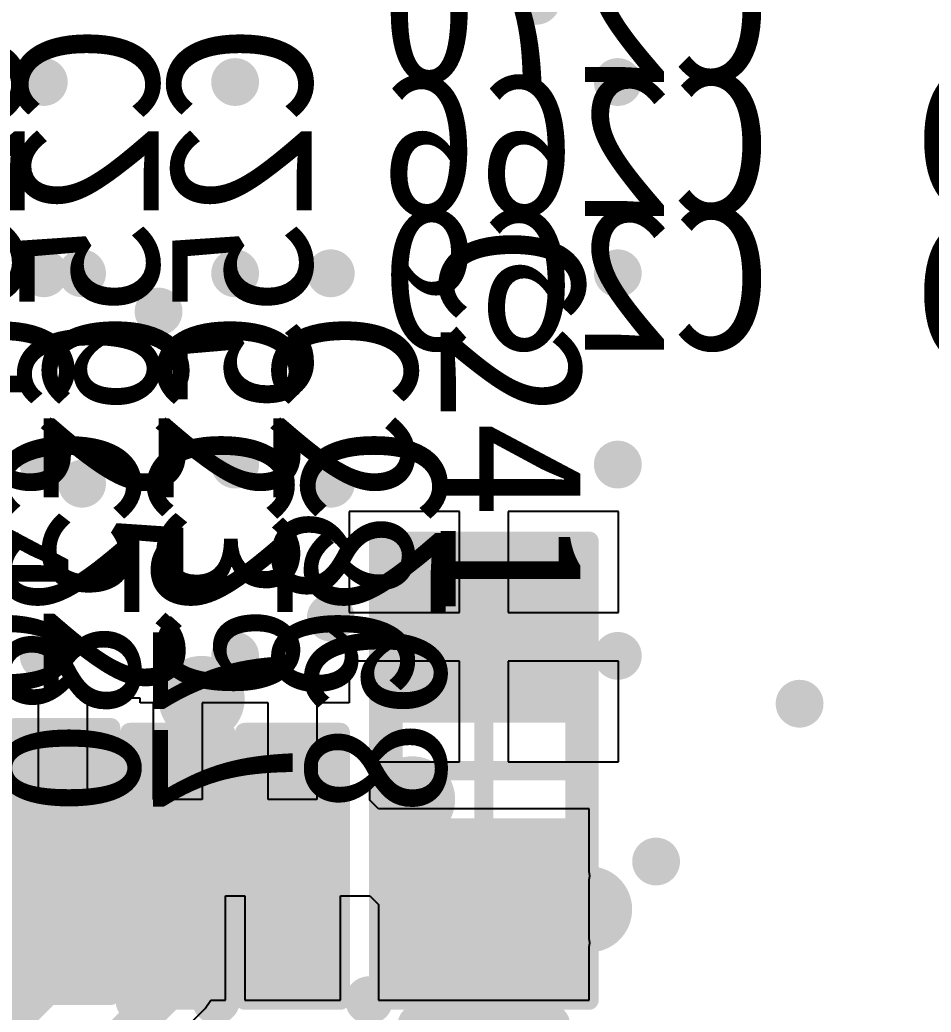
# Model space of a CAD drawing. Header units: millimetres. Extents: x 15 to 120, y 22 to 104.
# Drawn here: x 62.37 to 67.14, y 67.34 to 72.53 of the extents above; entities that cross this region are included whole.
import ezdxf

# ---------------------------------------------------------------- set-up
doc = ezdxf.new("R2010")
doc.units = ezdxf.units.MM
for name, color, linetype in [('BottomLayer', 5, 'Continuous'), ('BottomOverlay', 54, 'Continuous'), ('Mechanical13', 56, 'Continuous'), ('Mechanical15', 56, 'Continuous'), ('MultiLayer', 9, 'Continuous'), ('TopLayer', 1, 'Continuous'), ('TopOverlay', 2, 'Continuous'), ('TopPaste', 8, 'Continuous'), ('TopSolder', 216, 'Continuous')]:
    doc.layers.add(name, color=color, linetype=linetype)

msp = doc.modelspace()

# ---------------------------------------------------------------- linework, layer by layer
at = {"layer": 'BottomLayer', "const_width": 0.125}
for points in [[(62.4375, 72.2, 1), (62.5625, 72.2, 1)], [(63.4375, 72.2, 1), (63.5625, 72.2, 1)], [(65.4375, 72.2, 1), (65.5625, 72.2, 1)], [(62.4375, 71.2, 1), (62.5625, 71.2, 1)], [(63.4375, 71.2, 1), (63.5625, 71.2, 1)], [(65.4375, 71.2, 1), (65.5625, 71.2, 1)], [(62.4375, 70.2, 1), (62.5625, 70.2, 1)], [(63.4375, 70.2, 1), (63.5625, 70.2, 1)], [(65.4375, 70.2, 1), (65.5625, 70.2, 1)], [(62.4375, 69.2, 1), (62.5625, 69.2, 1)], [(63.4375, 69.2, 1), (63.5625, 69.2, 1)], [(65.4375, 69.2, 1), (65.5625, 69.2, 1)], [(62.4375, 68.1, 1), (62.5625, 68.1, 1)]]:
    msp.add_lwpolyline(points, format="xyb", close=True, dxfattribs=at)
at = {"layer": 'Mechanical13', "const_width": 0.1}
for points in [[(64.325, 67.725), (64.325, 69.475)], [(64.325, 69.475), (65.275, 69.475)], [(65.275, 67.725), (65.275, 69.475)], [(62.435, 68.44), (62.765, 68.44)], [(62.435, 67.81), (62.435, 68.44)], [(62.765, 67.81), (62.765, 68.44)], [(63.035, 68.415), (63.365, 68.415)], [(63.035, 67.785), (63.035, 68.415)], [(63.365, 67.785), (63.365, 68.415)], [(63.635, 68.415), (63.965, 68.415)], [(63.635, 67.785), (63.635, 68.415)], [(63.965, 67.785), (63.965, 68.415)], [(62.435, 67.81), (62.765, 67.81)], [(63.035, 67.785), (63.365, 67.785)], [(63.635, 67.785), (63.965, 67.785)], [(64.325, 67.725), (65.275, 67.725)]]:
    msp.add_lwpolyline(points, dxfattribs=at)
at = {"layer": 'Mechanical13', "const_width": 0.05}
for points in [[(64.3, 69.475, 1), (64.35, 69.475, 1)], [(64.3, 69.475, 1), (64.35, 69.475, 1)], [(65.25, 69.475, 1), (65.3, 69.475, 1)], [(65.25, 69.475, 1), (65.3, 69.475, 1)], [(62.41, 68.44, 1), (62.46, 68.44, 1)], [(62.41, 68.44, 1), (62.46, 68.44, 1)], [(62.74, 68.44, 1), (62.79, 68.44, 1)], [(62.74, 68.44, 1), (62.79, 68.44, 1)], [(63.01, 68.415, 1), (63.06, 68.415, 1)], [(63.01, 68.415, 1), (63.06, 68.415, 1)], [(63.34, 68.415, 1), (63.39, 68.415, 1)], [(63.34, 68.415, 1), (63.39, 68.415, 1)], [(63.61, 68.415, 1), (63.66, 68.415, 1)], [(63.61, 68.415, 1), (63.66, 68.415, 1)], [(63.94, 68.415, 1), (63.99, 68.415, 1)], [(63.94, 68.415, 1), (63.99, 68.415, 1)], [(62.41, 67.81, 1), (62.46, 67.81, 1)], [(62.41, 67.81, 1), (62.46, 67.81, 1)], [(62.74, 67.81, 1), (62.79, 67.81, 1)], [(62.74, 67.81, 1), (62.79, 67.81, 1)], [(63.01, 67.785, 1), (63.06, 67.785, 1)], [(63.01, 67.785, 1), (63.06, 67.785, 1)], [(63.34, 67.785, 1), (63.39, 67.785, 1)], [(63.34, 67.785, 1), (63.39, 67.785, 1)], [(63.61, 67.785, 1), (63.66, 67.785, 1)], [(63.61, 67.785, 1), (63.66, 67.785, 1)], [(63.94, 67.785, 1), (63.99, 67.785, 1)], [(63.94, 67.785, 1), (63.99, 67.785, 1)], [(64.3, 67.725, 1), (64.35, 67.725, 1)], [(64.3, 67.725, 1), (64.35, 67.725, 1)], [(65.25, 67.725, 1), (65.3, 67.725, 1)], [(65.25, 67.725, 1), (65.3, 67.725, 1)]]:
    msp.add_lwpolyline(points, format="xyb", close=True, dxfattribs=at)
at = {"layer": 'Mechanical15', "const_width": 0.1}
for points in [[(64.25, 67.4), (64.25, 69.8)], [(64.25, 69.8), (65.35, 69.8)], [(65.35, 67.4), (65.35, 69.8)], [(64.8, 68.125), (64.8, 69.075)], [(62.35, 68.825), (62.85, 68.825)], [(62.35, 67.425), (62.35, 68.825)], [(62.85, 67.425), (62.85, 68.825)], [(62.95, 68.8), (63.45, 68.8)], [(62.95, 67.4), (62.95, 68.8)], [(63.45, 67.4), (63.45, 68.8)], [(63.55, 68.8), (64.05, 68.8)], [(63.55, 67.4), (63.55, 68.8)], [(64.05, 67.4), (64.05, 68.8)], [(64.325, 68.6), (65.275, 68.6)], [(62.6, 67.96), (62.6, 68.29)], [(63.2, 67.935), (63.2, 68.265)], [(63.8, 67.935), (63.8, 68.265)], [(62.435, 68.125), (62.765, 68.125)], [(63.035, 68.1), (63.365, 68.1)], [(63.635, 68.1), (63.965, 68.1)], [(62.35, 67.425), (62.85, 67.425)], [(62.95, 67.4), (63.45, 67.4)], [(63.55, 67.4), (64.05, 67.4)], [(64.25, 67.4), (65.35, 67.4)]]:
    msp.add_lwpolyline(points, dxfattribs=at)
at = {"layer": 'Mechanical15', "const_width": 0.05}
for points in [[(64.225, 69.8, 1), (64.275, 69.8, 1)], [(64.225, 69.8, 1), (64.275, 69.8, 1)], [(65.325, 69.8, 1), (65.375, 69.8, 1)], [(65.325, 69.8, 1), (65.375, 69.8, 1)], [(64.775, 69.075, 1), (64.825, 69.075, 1)], [(62.325, 68.825, 1), (62.375, 68.825, 1)], [(62.325, 68.825, 1), (62.375, 68.825, 1)], [(62.825, 68.825, 1), (62.875, 68.825, 1)], [(62.825, 68.825, 1), (62.875, 68.825, 1)], [(62.925, 68.8, 1), (62.975, 68.8, 1)], [(62.925, 68.8, 1), (62.975, 68.8, 1)], [(63.425, 68.8, 1), (63.475, 68.8, 1)], [(63.425, 68.8, 1), (63.475, 68.8, 1)], [(63.525, 68.8, 1), (63.575, 68.8, 1)], [(63.525, 68.8, 1), (63.575, 68.8, 1)], [(64.025, 68.8, 1), (64.075, 68.8, 1)], [(64.025, 68.8, 1), (64.075, 68.8, 1)], [(64.3, 68.6, 1), (64.35, 68.6, 1)], [(65.25, 68.6, 1), (65.3, 68.6, 1)], [(62.575, 68.29, 1), (62.625, 68.29, 1)], [(63.175, 68.265, 1), (63.225, 68.265, 1)], [(63.775, 68.265, 1), (63.825, 68.265, 1)], [(62.41, 68.125, 1), (62.46, 68.125, 1)], [(62.74, 68.125, 1), (62.79, 68.125, 1)], [(64.775, 68.125, 1), (64.825, 68.125, 1)], [(63.01, 68.1, 1), (63.06, 68.1, 1)], [(63.34, 68.1, 1), (63.39, 68.1, 1)], [(63.61, 68.1, 1), (63.66, 68.1, 1)], [(63.94, 68.1, 1), (63.99, 68.1, 1)], [(62.575, 67.96, 1), (62.625, 67.96, 1)], [(63.175, 67.935, 1), (63.225, 67.935, 1)], [(63.775, 67.935, 1), (63.825, 67.935, 1)], [(62.325, 67.425, 1), (62.375, 67.425, 1)], [(62.325, 67.425, 1), (62.375, 67.425, 1)], [(62.825, 67.425, 1), (62.875, 67.425, 1)], [(62.825, 67.425, 1), (62.875, 67.425, 1)], [(62.925, 67.4, 1), (62.975, 67.4, 1)], [(62.925, 67.4, 1), (62.975, 67.4, 1)], [(63.425, 67.4, 1), (63.475, 67.4, 1)], [(63.425, 67.4, 1), (63.475, 67.4, 1)], [(63.525, 67.4, 1), (63.575, 67.4, 1)], [(63.525, 67.4, 1), (63.575, 67.4, 1)], [(64.025, 67.4, 1), (64.075, 67.4, 1)], [(64.025, 67.4, 1), (64.075, 67.4, 1)], [(64.225, 67.4, 1), (64.275, 67.4, 1)], [(64.225, 67.4, 1), (64.275, 67.4, 1)], [(65.325, 67.4, 1), (65.375, 67.4, 1)], [(65.325, 67.4, 1), (65.375, 67.4, 1)]]:
    msp.add_lwpolyline(points, format="xyb", close=True, dxfattribs=at)
at = {"layer": 'MultiLayer'}
for points, const_width in [([(65.0125, 72.625, 1), (65.1375, 72.625, 1)], 0.125), ([(62.4375, 72.2, 1), (62.5625, 72.2, 1)], 0.125), ([(63.4375, 72.2, 1), (63.5625, 72.2, 1)], 0.125), ([(65.4375, 72.2, 1), (65.5625, 72.2, 1)], 0.125), ([(62.4375, 71.2, 1), (62.5625, 71.2, 1)], 0.125), ([(62.6375, 71.2, 1), (62.7625, 71.2, 1)], 0.125), ([(63.4375, 71.2, 1), (63.5625, 71.2, 1)], 0.125), ([(63.9375, 71.2, 1), (64.0625, 71.2, 1)], 0.125), ([(65.4375, 71.2, 1), (65.5625, 71.2, 1)], 0.125), ([(63.0375, 71, 1), (63.1625, 71, 1)], 0.125), ([(62.4375, 70.2, 1), (62.5625, 70.2, 1)], 0.125), ([(63.4375, 70.2, 1), (63.5625, 70.2, 1)], 0.125), ([(65.4375, 70.2, 1), (65.5625, 70.2, 1)], 0.125), ([(62.6375, 70.1, 1), (62.7625, 70.1, 1)], 0.125), ([(63.9375, 70.1, 1), (64.0625, 70.1, 1)], 0.125), ([(64.4875, 69.575, 1), (64.6125, 69.575, 1)], 0.125), ([(64.7875, 69.575, 1), (64.9125, 69.575, 1)], 0.125), ([(65.0625, 69.575, 1), (65.1875, 69.575, 1)], 0.125), ([(63.9375, 69.4, 1), (64.0625, 69.4, 1)], 0.125), ([(65.0625, 69.275, 1), (65.1875, 69.275, 1)], 0.125), ([(62.4375, 69.2, 1), (62.5625, 69.2, 1)], 0.125), ([(63.4375, 69.2, 1), (63.5625, 69.2, 1)], 0.125), ([(65.4375, 69.2, 1), (65.5625, 69.2, 1)], 0.125), ([(63.2125, 68.975, 1), (63.4375, 68.975, 1)], 0.225), ([(65.0625, 68.975, 1), (65.1875, 68.975, 1)], 0.125), ([(66.3875, 68.95, 1), (66.5125, 68.95, 1)], 0.125), ([(63.6875, 68.525, 1), (63.9125, 68.525, 1)], 0.225), ([(62.5375, 68.6, 1), (62.6625, 68.6, 1)], 0.125), ([(63.1375, 68.575, 1), (63.2625, 68.575, 1)], 0.125), ([(63.7375, 68.575, 1), (63.8625, 68.575, 1)], 0.125), ([(64.3125, 68.45, 1), (64.5375, 68.45, 1)], 0.225), ([(62.5375, 68.35, 1), (62.6625, 68.35, 1)], 0.125), ([(63.1375, 68.325, 1), (63.2625, 68.325, 1)], 0.125), ([(63.7375, 68.325, 1), (63.8625, 68.325, 1)], 0.125), ([(62.4375, 68.1, 1), (62.5625, 68.1, 1)], 0.125), ([(65.6375, 68.125, 1), (65.7625, 68.125, 1)], 0.125), ([(65.0625, 68.05, 1), (65.1875, 68.05, 1)], 0.125), ([(63.1375, 67.95, 1), (63.2625, 67.95, 1)], 0.125), ([(63.7375, 67.95, 1), (63.8625, 67.95, 1)], 0.125), ([(65.2375, 67.875, 1), (65.4625, 67.875, 1)], 0.225), ([(65.0625, 67.7, 1), (65.1875, 67.7, 1)], 0.125), ([(62.5375, 67.5, 1), (62.6625, 67.5, 1)], 0.125), ([(62.9375, 67.4, 1), (63.0625, 67.4, 1)], 0.125), ([(63.3375, 67.4, 1), (63.4625, 67.4, 1)], 0.125), ([(64.1375, 67.4, 1), (64.2625, 67.4, 1)], 0.125)]:
    msp.add_lwpolyline(points, format="xyb", close=True, dxfattribs=dict(at, const_width=const_width))
at = {"layer": 'TopLayer'}
for p, q in [((64.673, 69.954), (64.096, 69.954)), ((64.096, 69.954), (64.096, 69.427)), ((64.673, 69.427), (64.673, 69.954)), ((65.504, 69.954), (64.927, 69.954)), ((64.927, 69.954), (64.927, 69.427)), ((65.504, 69.427), (65.504, 69.954)), ((64.096, 69.427), (64.673, 69.427)), ((64.927, 69.427), (65.504, 69.427)), ((64.673, 69.173), (64.096, 69.173)), ((64.096, 69.173), (64.096, 68.954)), ((64.673, 68.646), (64.673, 69.173)), ((65.504, 69.173), (64.927, 69.173)), ((64.927, 69.173), (64.927, 68.646)), ((65.504, 68.646), (65.504, 69.173)), ((62.473, 68.979), (62.196, 68.979)), ((62.473, 68.475), (62.473, 68.979)), ((63.004, 68.979), (62.727, 68.979)), ((62.727, 68.979), (62.727, 68.475)), ((63.004, 68.954), (63.004, 68.979)), ((63.073, 68.954), (63.004, 68.954)), ((63.073, 68.45), (63.073, 68.954)), ((63.673, 68.954), (63.327, 68.954)), ((63.327, 68.954), (63.327, 68.45)), ((63.673, 68.45), (63.673, 68.954)), ((64.096, 68.954), (63.927, 68.954)), ((63.927, 68.954), (63.927, 68.45)), ((64.204, 68.446), (64.204, 68.646)), ((64.204, 68.646), (64.673, 68.646)), ((64.927, 68.646), (65.504, 68.646)), ((62.727, 68.475), (62.473, 68.475)), ((63.327, 68.45), (63.073, 68.45)), ((63.927, 68.45), (63.673, 68.45)), ((64.25, 68.4), (64.204, 68.446)), ((64.2747, 68.4), (64.25, 68.4)), ((65.35, 68.4), (64.2747, 68.4)), ((64.2747, 68.4), (64.2747, 68.4)), ((64.2747, 68.4), (64.2747, 68.4)), ((65.35, 68.0722), (65.35, 68.4)), ((65.3544, 68.05), (65.35, 68.0722)), ((65.35, 68.0278), (65.3544, 68.05)), ((65.35, 67.7222), (65.35, 68.0278)), ((63.45, 67.4), (63.45, 67.946)), ((63.45, 67.946), (63.55, 67.946)), ((63.55, 67.946), (63.55, 67.4)), ((64.05, 67.4), (64.05, 67.946)), ((64.05, 67.946), (64.1793, 67.946)), ((64.1793, 67.946), (64.1793, 67.946)), ((64.1793, 67.946), (64.1793, 67.946)), ((64.1793, 67.946), (64.204, 67.946)), ((64.204, 67.946), (64.25, 67.9)), ((64.25, 67.9), (64.25, 67.4)), ((65.3544, 67.7), (65.35, 67.7222)), ((65.35, 67.6778), (65.3544, 67.7)), ((65.35, 67.4), (65.35, 67.6778)), ((63.3442, 67.3558), (63.3737, 67.4)), ((63.3737, 67.4), (63.45, 67.4)), ((63.55, 67.4), (64.05, 67.4)), ((64.25, 67.4), (65.35, 67.4)), ((62.9262, 66.9378), (63.3442, 67.3558))]:
    msp.add_line(p, q, dxfattribs=at)
for points, const_width in [([(62.6375, 71.2, 1), (62.7625, 71.2, 1)], 0.125), ([(63.9375, 71.2, 1), (64.0625, 71.2, 1)], 0.125), ([(63.0375, 71, 1), (63.1625, 71, 1)], 0.125), ([(62.6375, 70.1, 1), (62.7625, 70.1, 1)], 0.125), ([(63.9375, 70.1, 1), (64.0625, 70.1, 1)], 0.125), ([(64.4875, 69.575, 1), (64.6125, 69.575, 1)], 0.125), ([(64.7875, 69.575, 1), (64.9125, 69.575, 1)], 0.125), ([(65.0625, 69.575, 1), (65.1875, 69.575, 1)], 0.125), ([(63.9375, 69.4, 1), (64.0625, 69.4, 1)], 0.125), ([(65.0625, 69.275, 1), (65.1875, 69.275, 1)], 0.125), ([(65.0625, 68.975, 1), (65.1875, 68.975, 1)], 0.125), ([(62.5375, 68.6, 1), (62.6625, 68.6, 1)], 0.125), ([(63.1375, 68.575, 1), (63.2625, 68.575, 1)], 0.125), ([(63.7375, 68.575, 1), (63.8625, 68.575, 1)], 0.125), ([(63.15, 68.45, 1), (63.25, 68.45, 1)], 0.1), ([(63.15, 68.45, 1), (63.25, 68.45, 1)], 0.1), ([(63.75, 68.45, 1), (63.85, 68.45, 1)], 0.1), ([(62.5375, 68.35, 1), (62.6625, 68.35, 1)], 0.125), ([(63.1375, 68.325, 1), (63.2625, 68.325, 1)], 0.125), ([(63.7375, 68.325, 1), (63.8625, 68.325, 1)], 0.125), ([(65.0625, 68.05, 1), (65.1875, 68.05, 1)], 0.125), ([(63.1375, 67.95, 1), (63.2625, 67.95, 1)], 0.125), ([(63.7375, 67.95, 1), (63.8625, 67.95, 1)], 0.125), ([(63.15, 67.8, 1), (63.25, 67.8, 1)], 0.1), ([(63.15, 67.75, 1), (63.25, 67.75, 1)], 0.1), ([(63.15, 67.75, 1), (63.25, 67.75, 1)], 0.1), ([(65.0625, 67.7, 1), (65.1875, 67.7, 1)], 0.125), ([(62.4375, 67.5, 1), (62.5625, 67.5, 1)], 0.125), ([(62.4375, 67.5, 1), (62.5625, 67.5, 1)], 0.125), ([(62.5375, 67.5, 1), (62.6625, 67.5, 1)], 0.125), ([(62.5375, 67.5, 1), (62.6625, 67.5, 1)], 0.125), ([(62.5375, 67.5, 1), (62.6625, 67.5, 1)], 0.125), ([(62.5375, 67.5, 1), (62.6625, 67.5, 1)], 0.125), ([(63.15, 67.5, 1), (63.25, 67.5, 1)], 0.1), ([(63.15, 67.5, 1), (63.25, 67.5, 1)], 0.1)]:
    msp.add_lwpolyline(points, format="xyb", close=True, dxfattribs=dict(at, const_width=const_width))
for points, const_width in [([(61.4, 68.45), (63.2, 68.45)], 0.2), ([(63.2, 68.45), (63.8, 68.45)], 0.2), ([(63.2, 67.75), (63.2, 67.8)], 0.2), ([(63.2, 67.5), (63.2, 67.75)], 0.2), ([(61.8, 66.8), (62.5, 67.5)], 0.25), ([(62.5, 67.5), (62.6, 67.5)], 0.25), ([(62.6, 67.5), (62.6, 67.5)], 0.25), ([(62.6, 66.9), (63.2, 67.5)], 0.2)]:
    msp.add_lwpolyline(points, dxfattribs=dict(at, const_width=const_width))
for points in [[(65.25, 69.7), (64.35, 69.7), (65.25, 68.9), (64.35, 68.9)], [(62.75, 68.725), (62.45, 68.725), (62.75, 68.225), (62.45, 68.225)], [(63.35, 68.7), (63.05, 68.7), (63.35, 68.2), (63.05, 68.2)], [(63.95, 68.7), (63.65, 68.7), (63.95, 68.2), (63.65, 68.2)], [(65.25, 68.3), (64.35, 68.3), (65.25, 67.5), (64.35, 67.5)], [(62.75, 68.025), (62.45, 68.025), (62.75, 67.525), (62.45, 67.525)], [(63.35, 68), (63.05, 68), (63.35, 67.5), (63.05, 67.5)], [(63.95, 68), (63.65, 68), (63.95, 67.5), (63.65, 67.5)]]:
    msp.add_solid(points, dxfattribs=at)
at = {"layer": 'TopOverlay', "const_width": 0.2}
msp.add_lwpolyline([(64.45, 67.2749), (65.15, 67.2749)], dxfattribs=at)
at = {"layer": 'TopOverlay', "const_width": 0.1}
for points in [[(64.4, 67.2749, 1), (64.5, 67.2749, 1)], [(65.1, 67.2749, 1), (65.2, 67.2749, 1)]]:
    msp.add_lwpolyline(points, format="xyb", close=True, dxfattribs=at)
at = {"layer": 'TopPaste'}
for points in [[(65.25, 69.7), (64.35, 69.7), (65.25, 68.9), (64.35, 68.9)], [(65.25, 69.7), (64.35, 69.7), (65.25, 68.9), (64.35, 68.9)], [(62.75, 68.725), (62.45, 68.725), (62.75, 68.225), (62.45, 68.225)], [(62.75, 68.725), (62.45, 68.725), (62.75, 68.225), (62.45, 68.225)], [(63.35, 68.7), (63.05, 68.7), (63.35, 68.2), (63.05, 68.2)], [(63.35, 68.7), (63.05, 68.7), (63.35, 68.2), (63.05, 68.2)], [(63.95, 68.7), (63.65, 68.7), (63.95, 68.2), (63.65, 68.2)], [(63.95, 68.7), (63.65, 68.7), (63.95, 68.2), (63.65, 68.2)], [(65.25, 68.3), (64.35, 68.3), (65.25, 67.5), (64.35, 67.5)], [(65.25, 68.3), (64.35, 68.3), (65.25, 67.5), (64.35, 67.5)], [(62.75, 68.025), (62.45, 68.025), (62.75, 67.525), (62.45, 67.525)], [(62.75, 68.025), (62.45, 68.025), (62.75, 67.525), (62.45, 67.525)], [(63.35, 68), (63.05, 68), (63.35, 67.5), (63.05, 67.5)], [(63.35, 68), (63.05, 68), (63.35, 67.5), (63.05, 67.5)], [(63.95, 68), (63.65, 68), (63.95, 67.5), (63.65, 67.5)], [(63.95, 68), (63.65, 68), (63.95, 67.5), (63.65, 67.5)]]:
    msp.add_solid(points, dxfattribs=at)
at = {"layer": 'TopSolder'}
for points in [[(65.3, 69.75), (64.3, 69.75), (65.3, 68.85), (64.3, 68.85)], [(65.3, 69.75), (64.3, 69.75), (65.3, 68.85), (64.3, 68.85)], [(62.8, 68.775), (62.4, 68.775), (62.8, 68.175), (62.4, 68.175)], [(62.8, 68.775), (62.4, 68.775), (62.8, 68.175), (62.4, 68.175)], [(63.4, 68.75), (63, 68.75), (63.4, 68.15), (63, 68.15)], [(63.4, 68.75), (63, 68.75), (63.4, 68.15), (63, 68.15)], [(64, 68.75), (63.6, 68.75), (64, 68.15), (63.6, 68.15)], [(64, 68.75), (63.6, 68.75), (64, 68.15), (63.6, 68.15)], [(65.3, 68.35), (64.3, 68.35), (65.3, 67.45), (64.3, 67.45)], [(65.3, 68.35), (64.3, 68.35), (65.3, 67.45), (64.3, 67.45)], [(62.8, 68.075), (62.4, 68.075), (62.8, 67.475), (62.4, 67.475)], [(62.8, 68.075), (62.4, 68.075), (62.8, 67.475), (62.4, 67.475)], [(63.4, 68.05), (63, 68.05), (63.4, 67.45), (63, 67.45)], [(63.4, 68.05), (63, 68.05), (63.4, 67.45), (63, 67.45)], [(64, 68.05), (63.6, 68.05), (64, 67.45), (63.6, 67.45)], [(64, 68.05), (63.6, 68.05), (64, 67.45), (63.6, 67.45)]]:
    msp.add_solid(points, dxfattribs=at)

# ---------------------------------------------------------------- texts
at = {"layer": 'BottomOverlay', "text_generation_flag": 2}
for s, rotation, p in [('C270', 360, (66.3, 72.2)), ('C254', 90, (62.4, 72.5)), ('C256', 90, (63.1, 72.5)), ('C255', 90, (63.9, 72.5)), ('C266', 360, (66.3, 71.5)), ('C269', 360, (66.3, 70.8)), ('C280', 90, (63, 70.4)), ('C277', 90, (63.8, 70.4)), ('C268', 90, (64.6, 70.4))]:
    msp.add_text(s, height=0.75, rotation=rotation, dxfattribs=at).set_placement(p)
at = {"layer": 'TopOverlay'}
for s, rotation, p in [('C226A', 360, (67.05, 71.525)), ('C225A', 360, (67.05, 70.725)), ('C241', 270, (64.575, 71.45)), ('C240', 270, (61.9, 71)), ('C252', 270, (62.5, 71)), ('C239', 270, (63.1, 71)), ('C286', 270, (63.7, 71))]:
    msp.add_text(s, height=0.75, rotation=rotation, dxfattribs=at).set_placement(p)

doc.saveas('drawing.dxf')
